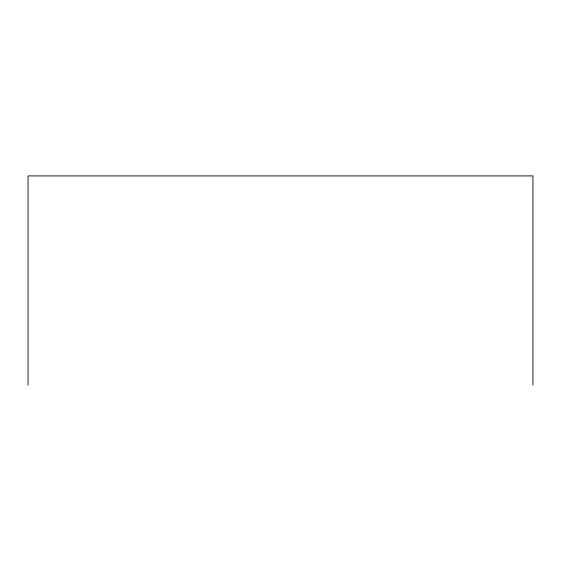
<?xml version="1.0" encoding="UTF-8"?>
<svg xmlns="http://www.w3.org/2000/svg" width="561" height="561" viewBox="0 0 561 561"><rect width="100%" height="100%" fill="white"/><g stroke="black" fill="none" stroke-linecap="round" stroke-linejoin="round"><path stroke-width="0.84" d="M532.95 385.084L532.95 175.916L28.05 175.916L28.05 385.084"/></g></svg>
